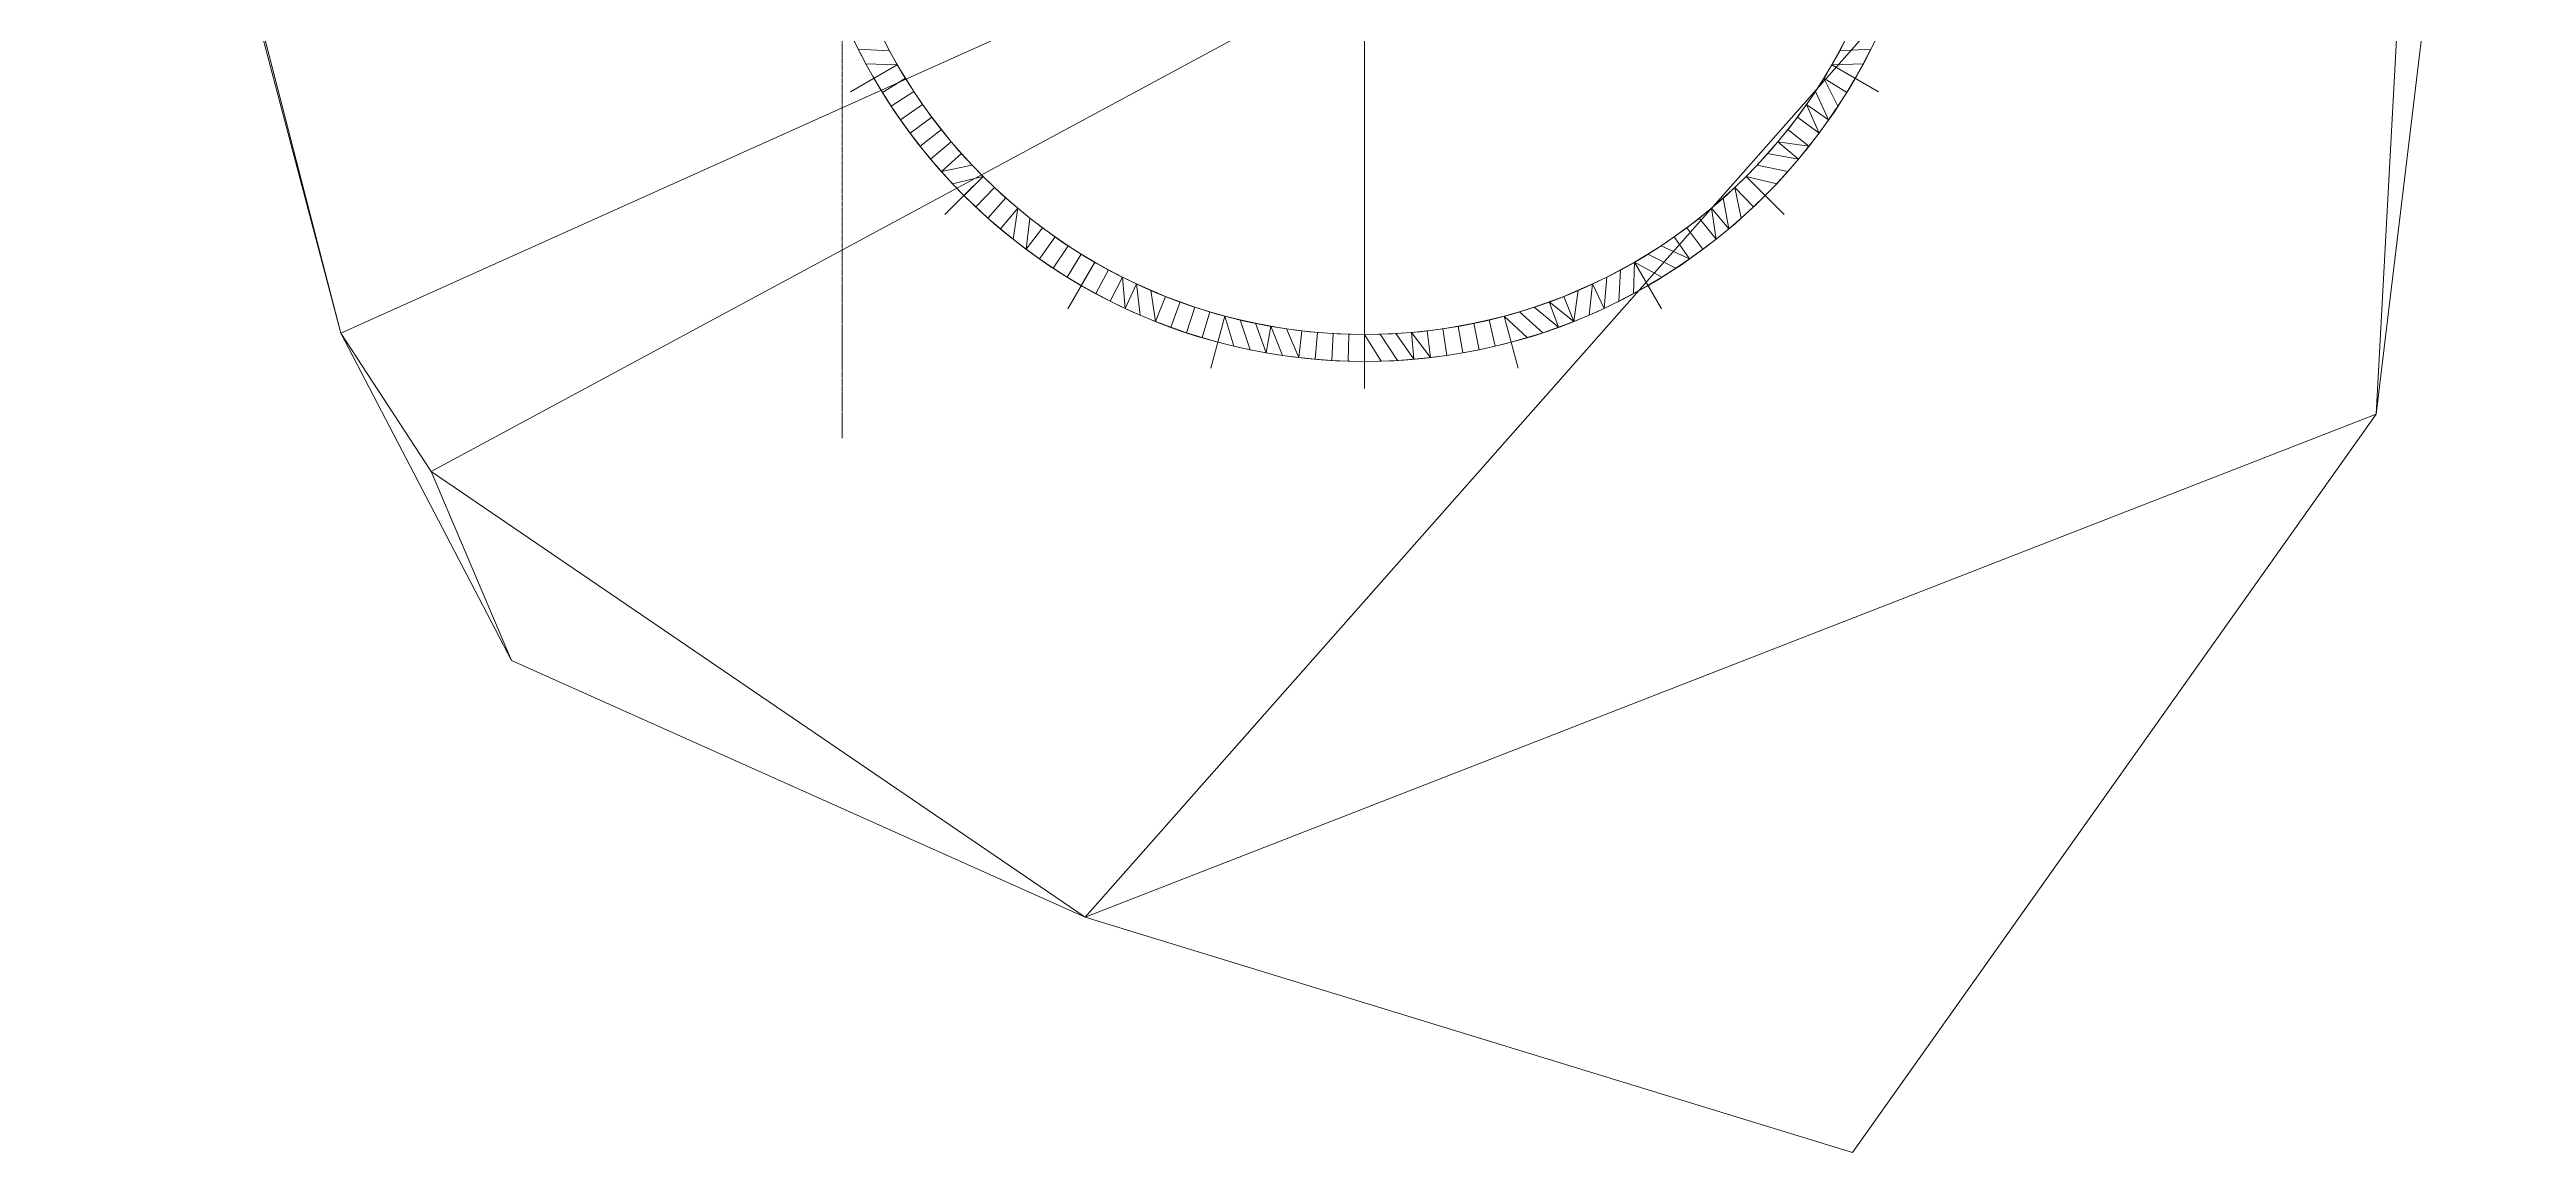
# Model space of a CAD drawing. Header units: inches. Extents: x -2369 to 1860, y -2231 to 2192.
# Drawn here: x -2369 to 1860, y -2231 to -348 of the extents above; entities that cross this region are included whole.
import ezdxf

# ---------------------------------------------------------------- set-up
doc = ezdxf.new("R2010")
doc.units = ezdxf.units.IN
doc.header["$MEASUREMENT"] = 0
doc.linetypes.add('Grid Line 1_2_', pattern=[0.875, 0.5, -0.125, 0.125, -0.125])
doc.layers.add('A-FLOR-LEVL', color=51, linetype='Continuous', lineweight=9)
doc.layers.add('C-TOPO', color=7, linetype='Continuous', lineweight=9)
doc.styles.add('Arial', font='arial.ttf', dxfattribs={"height": 12})

# ---------------------------------------------------------------- blocks, each defined once
blk = doc.blocks.new('Level - Level Head - Circle-50818-_3D_')
at = {"layer": 'A-FLOR-LEVL'}
blk.add_circle((0.125, 0), 0.125, dxfattribs=at)
mesh = blk.add_polyface(dxfattribs=at)
corners = [(0.125, 0), (0.125, 0.125), (0.093, 0.121), (0.063, 0.108), (0.037, 0.088), (0.017, 0.063), (0.004, 0.032), (0, 0)]
mesh.append_faces([[corners[k] for k in face] for face in [(0, 6, 7)]], dxfattribs={"vtx0": -1})
mesh.append_faces([[corners[k] for k in face] for face in [(0, 2, 3, 4)]], dxfattribs={"vtx0": -1, "vtx3": -1})
mesh.append_faces([[corners[k] for k in face] for face in [(1, 2, 0)]], dxfattribs={"vtx1": -1})
mesh.append_faces([[corners[k] for k in face] for face in [(5, 6, 0, 4)]], dxfattribs={"vtx1": -1, "vtx2": -1})
mesh = blk.add_polyface(dxfattribs=at)
corners = [(0.125, -0.125), (0.157, -0.121), (0.188, -0.108), (0.213, -0.088), (0.233, -0.063), (0.246, -0.032), (0.25, 0), (0.125, 0)]
mesh.append_faces([[corners[k] for k in face] for face in [(7, 4, 5, 6)]], dxfattribs={"vtx0": -1})
mesh.append_faces([[corners[k] for k in face] for face in [(4, 7, 3)]], dxfattribs={"vtx0": -1, "vtx1": -1})
mesh.append_faces([[corners[k] for k in face] for face in [(0, 1, 7)]], dxfattribs={"vtx1": -1})
mesh.append_faces([[corners[k] for k in face] for face in [(2, 3, 7, 1)]], dxfattribs={"vtx1": -1, "vtx2": -1})

msp = doc.modelspace()

# ---------------------------------------------------------------- linework, layer by layer
at = {"color": 252, "lineweight": 9}
for p, q in [((-123.6, 1099.9), (-123.6, -926.6)), ((-921.3, -373.9), (-1001.1, -420)), ((674.1, -373.9), (753.9, -420)), ((-878.1, -441.7), (-915.9, -468.1)), ((630.9, -441.7), (668.6, -468.1)), ((-829.2, -505.4), (-864.5, -535)), ((582, -505.4), (617.3, -535)), ((-774.9, -564.7), (-840.1, -629.8)), ((527.7, -564.7), (592.8, -629.8)), ((-715.7, -619), (-745.3, -654.2)), ((468.5, -619), (498.1, -654.2)), ((-651.9, -667.9), (-678.4, -705.6)), ((404.7, -667.9), (431.1, -705.6)), ((-584.2, -711.1), (-630.2, -790.8)), ((336.9, -711.1), (383, -790.8)), ((-512.9, -748.2), (-532.4, -789.9)), ((265.7, -748.2), (285.1, -789.9)), ((-438.6, -778.9), (-454.4, -822.2)), ((-362, -803.1), (-385.9, -892)), ((114.8, -803.1), (138.6, -892)), ((191.4, -778.9), (207.2, -822.2)), ((-283.6, -820.5), (-291.6, -865.8)), ((-203.9, -831), (-207.9, -876.8)), ((-123.6, -834.5), (-123.6, -926.6)), ((-43.3, -831), (-39.3, -876.8)), ((36.3, -820.5), (44.3, -865.8))]:
    msp.add_line(p, q, dxfattribs=at)
msp.add_circle((-123.6, 86.6), 967.2, dxfattribs=at)
at = {"color": 27, "lineweight": 9}
msp.add_circle((-123.6, 86.6), 921.1, dxfattribs=at)
at = {"layer": 'A-FLOR-LEVL', "linetype": 'Grid Line 1_2_'}
for p, q in [((-1015.3, 886.1), (-1015.3, -755.4)), ((-1015.3, 886.1, 36), (-1015.3, -755.4, 36)), ((-1015.3, 886.1, 48), (-1015.3, -782.3, 48)), ((-1015.3, 886.1, 52), (-1015.3, -782.3, 52)), ((-1015.3, 886.1, 112), (-1015.3, -782.3, 112)), ((-1015.3, 886.1, 136), (-1015.3, -818.1, 136)), ((-1015.3, 886.1, 172), (-1015.3, -842.2, 172)), ((-1015.3, 886.1, 177), (-1015.3, -842.2, 177)), ((-1015.3, 886.1, 181), (-1015.3, -937.4, 181)), ((-1015.3, 886.1, 217), (-1015.3, -937.4, 217)), ((-1015.3, 886.1, 265), (-1015.3, -968.6, 265)), ((-1015.3, 886.1, 301), (-1015.3, -987.4, 301)), ((-1015.3, 886.1, 306), (-1015.3, -867, 306)), ((-1015.3, 886.1, 348), (-1015.3, -867, 348))]:
    msp.add_line(p, q, dxfattribs=at)

# ---------------------------------------------------------------- block references
at = {"layer": 'A-FLOR-LEVL', "extrusion": (-1, 0, 0), "xscale": 95.99999999999994, "yscale": 95.99999999999994, "zscale": 95.99999999999994}
for p in [(755.4, 0, 1015.3), (755.4, 36, 1015.3), (782.3, 48, 1015.3), (782.3, 52, 1015.3), (782.3, 112, 1015.3), (818.1, 136, 1015.3), (842.2, 172, 1015.3), (842.2, 177, 1015.3), (867, 306, 1015.3), (867, 348, 1015.3), (937.4, 181, 1015.3), (937.4, 217, 1015.3), (968.6, 265, 1015.3), (987.4, 301, 1015.3)]:
    msp.add_blockref('Level - Level Head - Circle-50818-_3D_', p, dxfattribs=at)

# ---------------------------------------------------------------- texts
at = {"layer": 'A-FLOR-LEVL', "extrusion": (1, 0, 0), "char_height": 12, "attachment_point": 1, "text_direction": (0, 1, 0), "style": 'Arial'}
for s, insert, width in [('Level 1', (-1015.3, -744, 14.8), 65.145), ('0\' - 0"', (-1015.3, -744.6, -3), 51.813), ('Level 4', (-1015.3, -770.9, 66.8), 65.145), ('Level 3', (-1015.3, -770.9, 62.8), 65.145), ('Level 5', (-1015.3, -770.9, 126.8), 65.145), ('4\' - 0"', (-1015.3, -771.5, 45), 51.813), ('4\' - 4"', (-1015.3, -771.5, 49), 51.813), ('9\' - 4"', (-1015.3, -771.5, 109), 51.813), ('Level 6', (-1015.3, -806.7, 150.8), 65.145), ('11\' - 4"', (-1015.3, -807.3, 133), 63.024), ('Level 8', (-1015.3, -830.9, 191.8), 65.145), ('Level 7', (-1015.3, -830.9, 186.8), 65.145), ('14\' - 4"', (-1015.3, -831.5, 169), 63.024), ('14\' - 9"', (-1015.3, -831.5, 174), 63.024), ('Level 14', (-1015.3, -855.6, 362.8), 76.356), ('Level 13', (-1015.3, -855.6, 320.8), 76.356), ('25\' - 6"', (-1015.3, -856.2, 303), 63.024), ('29\' - 0"', (-1015.3, -856.2, 345), 63.024), ('Level 10', (-1015.3, -926.1, 231.8), 76.356), ('Level 9', (-1015.3, -926.1, 195.8), 65.145), ('15\' - 1"', (-1015.3, -926.7, 178), 63.024), ('18\' - 1"', (-1015.3, -926.7, 214), 63.024), ('Level 11', (-1015.3, -957.2, 279.8), 76.356), ('22\' - 1"', (-1015.3, -957.8, 262), 63.024), ('Level 12', (-1015.3, -976.1, 315.8), 76.356), ('25\' - 1"', (-1015.3, -976.7, 298), 63.024)]:
    msp.add_mtext(s, dxfattribs=dict(at, insert=insert, width=width))
at = {"layer": 'A-FLOR-LEVL', "extrusion": (1, 7.0094e-29, 1.03404e-14), "char_height": 12, "attachment_point": 1, "text_direction": (0, 1, 0), "style": 'Arial'}
for s, insert, width in [('Level 2', (-1015.3, -744, 50.8), 65.145), ('3\' - 0"', (-1015.3, -744.6, 33), 51.813)]:
    msp.add_mtext(s, dxfattribs=dict(at, insert=insert, width=width))

# ---------------------------------------------------------------- meshes
at = {"color": 8, "lineweight": 9}
mesh = msp.add_polyface(dxfattribs=at)
corners = [(-1013.3, -151.8), (-1057.8, -163.7), (-1050.1, -190.7), (-1041.7, -217.6), (-1032.5, -244.1), (-1022.4, -270.4), (-1011.7, -296.4), (-1000.2, -322.1), (-987.9, -347.4), (-974.9, -372.4), (-961.2, -396.9), (-921.3, -373.9), (-934.4, -350.5), (-946.7, -326.7), (-958.4, -302.6), (-969.4, -278.2), (-979.6, -253.4), (-989.2, -228.4), (-998, -203.1), (-1006, -177.5)]
mesh.append_faces([[corners[k] for k in face] for face in [(11, 9, 10)]], dxfattribs={"vtx0": -1, "color": 8})
mesh.append_faces([[corners[k] for k in face] for face in [(18, 3, 4, 17), (17, 4, 5, 16), (15, 5, 6, 14), (19, 2, 3, 18), (14, 6, 7, 13), (12, 8, 9, 11), (8, 12, 13, 7), (5, 15, 16)]], dxfattribs={"vtx0": -1, "vtx2": -1, "color": 8})
mesh.append_faces([[corners[k] for k in face] for face in [(0, 1, 2, 19)]], dxfattribs={"vtx2": -1, "color": 8})
at = {"lineweight": 9, "transparency": 33554560}
mesh = msp.add_polyface(dxfattribs=at)
corners = [(674.1, -373.9), (714, -396.9), (727.7, -372.4), (740.7, -347.4), (752.9, -322.1), (764.5, -296.4), (775.2, -270.4), (785.2, -244.1), (794.5, -217.6), (802.9, -190.7), (810.6, -163.7), (766.1, -151.8), (758.8, -177.5), (750.7, -203.1), (742, -228.4), (732.4, -253.4), (722.2, -278.2), (711.2, -302.6), (699.5, -326.7), (687.2, -350.5)]
mesh.append_faces([[corners[k] for k in face] for face in [(2, 0, 1)]], dxfattribs={"vtx0": -1})
mesh.append_faces([[corners[k] for k in face] for face in [(6, 15, 16), (6, 14, 15), (7, 13, 14, 6), (13, 7, 8, 12)]], dxfattribs={"vtx0": -1, "vtx2": -1})
mesh.append_faces([[corners[k] for k in face] for face in [(8, 9, 12)]], dxfattribs={"vtx1": -1, "vtx2": -1})
mesh.append_faces([[corners[k] for k in face] for face in [(19, 0, 2, 3), (18, 19, 3, 4), (17, 18, 4, 5), (16, 17, 5, 6)]], dxfattribs={"vtx1": -1, "vtx3": -1})
mesh.append_faces([[corners[k] for k in face] for face in [(9, 10, 11, 12)]], dxfattribs={"vtx3": -1})
mesh = msp.add_polyface(dxfattribs=at)
corners = [(-921.3, -373.9), (-961.2, -396.9), (-946.8, -421.1), (-931.7, -444.8), (-915.9, -468.1), (-899.4, -490.9), (-882.3, -513.2), (-864.5, -535), (-846.1, -556.3), (-827.1, -577.1), (-807.5, -597.2), (-774.9, -564.7), (-793.6, -545.5), (-811.7, -525.7), (-829.2, -505.4), (-846.1, -484.7), (-862.5, -463.4), (-878.1, -441.7), (-893.2, -419.5), (-907.6, -396.9)]
mesh.append_faces([[corners[k] for k in face] for face in [(11, 9, 10)]], dxfattribs={"vtx0": -1})
mesh.append_faces([[corners[k] for k in face] for face in [(18, 3, 4, 17), (5, 16, 17, 4), (19, 2, 3, 18), (12, 8, 9, 11), (8, 12, 13)]], dxfattribs={"vtx0": -1, "vtx2": -1})
mesh.append_faces([[corners[k] for k in face] for face in [(5, 6, 15, 16), (6, 7, 14, 15), (13, 14, 7, 8)]], dxfattribs={"vtx1": -1, "vtx3": -1})
mesh.append_faces([[corners[k] for k in face] for face in [(0, 1, 2, 19)]], dxfattribs={"vtx2": -1})
at = {"color": 8, "lineweight": 9}
mesh = msp.add_polyface(dxfattribs=at)
corners = [(527.7, -564.7), (560.3, -597.2), (579.9, -577.1), (598.9, -556.3), (617.3, -535), (635, -513.2), (652.2, -490.9), (668.6, -468.1), (684.4, -444.8), (699.6, -421.1), (714, -396.9), (674.1, -373.9), (660.4, -396.9), (646, -419.5), (630.9, -441.7), (615.2, -463.4), (598.9, -484.7), (582, -505.4), (564.5, -525.7), (546.4, -545.5)]
mesh.append_faces([[corners[k] for k in face] for face in [(2, 0, 1)]], dxfattribs={"vtx0": -1, "color": 8})
mesh.append_faces([[corners[k] for k in face] for face in [(17, 5, 16), (15, 6, 14)]], dxfattribs={"vtx0": -1, "vtx1": -1, "color": 8})
mesh.append_faces([[corners[k] for k in face] for face in [(6, 15, 16, 5), (7, 13, 14, 6), (13, 7, 8, 12)]], dxfattribs={"vtx0": -1, "vtx2": -1, "color": 8})
mesh.append_faces([[corners[k] for k in face] for face in [(8, 9, 12)]], dxfattribs={"vtx1": -1, "vtx2": -1, "color": 8})
mesh.append_faces([[corners[k] for k in face] for face in [(19, 0, 2, 3), (18, 19, 3, 4), (17, 18, 4, 5)]], dxfattribs={"vtx1": -1, "vtx3": -1, "color": 8})
mesh.append_faces([[corners[k] for k in face] for face in [(9, 10, 11, 12)]], dxfattribs={"vtx3": -1, "color": 8})
mesh = msp.add_polyface(dxfattribs=at)
corners = [(-774.9, -564.7), (-807.5, -597.2), (-787.3, -616.8), (-766.6, -635.8), (-745.3, -654.2), (-723.5, -672), (-701.2, -689.1), (-678.4, -705.6), (-655.1, -721.4), (-631.4, -736.5), (-607.2, -750.9), (-584.2, -711.1), (-607.2, -697.3), (-629.8, -682.9), (-651.9, -667.9), (-673.7, -652.2), (-694.9, -635.9), (-715.7, -619), (-736, -601.4), (-755.7, -583.3)]
mesh.append_faces([[corners[k] for k in face] for face in [(5, 17, 4), (16, 6, 15)]], dxfattribs={"vtx0": -1, "vtx1": -1, "color": 8})
mesh.append_faces([[corners[k] for k in face] for face in [(18, 3, 4, 17), (19, 2, 3, 18)]], dxfattribs={"vtx0": -1, "vtx2": -1, "color": 8})
mesh.append_faces([[corners[k] for k in face] for face in [(16, 17, 5, 6), (7, 8, 13, 14), (8, 9, 12, 13), (14, 15, 6, 7)]], dxfattribs={"vtx1": -1, "vtx3": -1, "color": 8})
mesh.append_faces([[corners[k] for k in face] for face in [(0, 1, 2, 19)]], dxfattribs={"vtx2": -1, "color": 8})
mesh.append_faces([[corners[k] for k in face] for face in [(9, 10, 11, 12)]], dxfattribs={"vtx3": -1, "color": 8})
at = {"lineweight": 9, "transparency": 33554560}
mesh = msp.add_polyface(dxfattribs=at)
corners = [(336.9, -711.1), (360, -750.9), (384.1, -736.5), (407.9, -721.4), (431.1, -705.6), (453.9, -689.1), (476.3, -672), (498.1, -654.2), (519.4, -635.8), (540.1, -616.8), (560.3, -597.2), (527.7, -564.7), (508.5, -583.3), (488.7, -601.4), (468.5, -619), (447.7, -635.9), (426.4, -652.2), (404.7, -667.9), (382.5, -682.9), (360, -697.3)]
mesh.append_faces([[corners[k] for k in face] for face in [(18, 4, 17), (15, 6, 14)]], dxfattribs={"vtx0": -1, "vtx1": -1})
mesh.append_faces([[corners[k] for k in face] for face in [(5, 16, 17, 4), (7, 13, 14, 6), (13, 7, 8, 12)]], dxfattribs={"vtx0": -1, "vtx2": -1})
mesh.append_faces([[corners[k] for k in face] for face in [(8, 9, 12)]], dxfattribs={"vtx1": -1, "vtx2": -1})
mesh.append_faces([[corners[k] for k in face] for face in [(2, 3, 19, 0), (3, 4, 18, 19), (15, 16, 5, 6)]], dxfattribs={"vtx1": -1, "vtx3": -1})
mesh.append_faces([[corners[k] for k in face] for face in [(0, 1, 2)]], dxfattribs={"vtx2": -1})
mesh.append_faces([[corners[k] for k in face] for face in [(9, 10, 11, 12)]], dxfattribs={"vtx3": -1})
mesh = msp.add_polyface(dxfattribs=at)
corners = [(-584.2, -711.1), (-607.2, -750.9), (-582.6, -764.7), (-557.7, -777.6), (-532.4, -789.9), (-506.7, -801.4), (-480.7, -812.2), (-454.4, -822.2), (-427.8, -831.4), (-401, -839.9), (-373.9, -847.6), (-362, -803.1), (-387.8, -795.8), (-413.3, -787.7), (-438.6, -778.9), (-463.7, -769.4), (-488.4, -759.1), (-512.9, -748.2), (-537, -736.5), (-560.8, -724.1)]
mesh.append_faces([[corners[k] for k in face] for face in [(19, 2, 3, 18), (6, 15, 16)]], dxfattribs={"vtx0": -1, "vtx2": -1})
mesh.append_faces([[corners[k] for k in face] for face in [(3, 4, 18)]], dxfattribs={"vtx1": -1, "vtx2": -1})
mesh.append_faces([[corners[k] for k in face] for face in [(4, 5, 17, 18), (5, 6, 16, 17), (6, 7, 14, 15), (8, 9, 12, 13), (7, 8, 13, 14)]], dxfattribs={"vtx1": -1, "vtx3": -1})
mesh.append_faces([[corners[k] for k in face] for face in [(0, 1, 2, 19)]], dxfattribs={"vtx2": -1})
mesh.append_faces([[corners[k] for k in face] for face in [(9, 10, 11, 12)]], dxfattribs={"vtx3": -1})
at = {"color": 8, "lineweight": 9}
mesh = msp.add_polyface(dxfattribs=at)
corners = [(114.8, -803.1), (126.7, -847.6), (153.8, -839.9), (180.6, -831.4), (207.2, -822.2), (233.5, -812.2), (259.5, -801.4), (285.1, -789.9), (310.5, -777.6), (335.4, -764.7), (360, -750.9), (336.9, -711.1), (313.5, -724.1), (289.8, -736.5), (265.7, -748.2), (241.2, -759.1), (216.5, -769.4), (191.4, -778.9), (166.1, -787.7), (140.6, -795.8)]
mesh.append_faces([[corners[k] for k in face] for face in [(11, 9, 10)]], dxfattribs={"vtx0": -1, "color": 8})
mesh.append_faces([[corners[k] for k in face] for face in [(5, 15, 16), (6, 14, 15, 5), (13, 7, 8, 12), (14, 6, 7, 13), (12, 8, 9, 11)]], dxfattribs={"vtx0": -1, "vtx2": -1, "color": 8})
mesh.append_faces([[corners[k] for k in face] for face in [(16, 17, 5)]], dxfattribs={"vtx1": -1, "vtx2": -1, "color": 8})
mesh.append_faces([[corners[k] for k in face] for face in [(3, 4, 18, 19), (2, 3, 19, 0), (4, 5, 17, 18)]], dxfattribs={"vtx1": -1, "vtx3": -1, "color": 8})
mesh.append_faces([[corners[k] for k in face] for face in [(0, 1, 2)]], dxfattribs={"vtx2": -1, "color": 8})
mesh = msp.add_polyface(dxfattribs=at)
corners = [(-362, -803.1), (-373.9, -847.6), (-346.7, -854.4), (-319.2, -860.5), (-291.6, -865.8), (-263.8, -870.3), (-235.9, -874), (-207.9, -876.8), (-179.8, -878.9), (-151.7, -880.1), (-123.6, -880.5), (-123.6, -834.5), (-150.4, -834.1), (-177.2, -832.9), (-203.9, -831), (-230.5, -828.2), (-257.1, -824.7), (-283.6, -820.5), (-309.9, -815.4), (-336, -809.6)]
mesh.append_faces([[corners[k] for k in face] for face in [(6, 15, 16)]], dxfattribs={"vtx0": -1, "vtx2": -1, "color": 8})
mesh.append_faces([[corners[k] for k in face] for face in [(3, 4, 18, 19), (2, 3, 19, 0), (4, 5, 17, 18), (16, 17, 5, 6), (6, 7, 14, 15), (8, 9, 12, 13), (7, 8, 13, 14)]], dxfattribs={"vtx1": -1, "vtx3": -1, "color": 8})
mesh.append_faces([[corners[k] for k in face] for face in [(0, 1, 2)]], dxfattribs={"vtx2": -1, "color": 8})
mesh.append_faces([[corners[k] for k in face] for face in [(9, 10, 11, 12)]], dxfattribs={"vtx3": -1, "color": 8})
at = {"lineweight": 9, "transparency": 33554560}
mesh = msp.add_polyface(dxfattribs=at)
corners = [(-123.6, -834.5), (-123.6, -880.5), (-95.5, -880.1), (-67.4, -878.9), (-39.3, -876.8), (-11.3, -874), (16.6, -870.3), (44.3, -865.8), (72, -860.5), (99.4, -854.4), (126.7, -847.6), (114.8, -803.1), (88.8, -809.6), (62.7, -815.4), (36.3, -820.5), (9.9, -824.7), (-16.7, -828.2), (-43.3, -831), (-70.1, -832.9), (-96.8, -834.1)]
mesh.append_faces([[corners[k] for k in face] for face in [(16, 17, 5)]], dxfattribs={"vtx1": -1, "vtx2": -1})
mesh.append_faces([[corners[k] for k in face] for face in [(3, 4, 18, 19), (2, 3, 19, 0), (4, 5, 17, 18), (15, 16, 5, 6), (6, 7, 14, 15), (8, 9, 12, 13), (7, 8, 13, 14)]], dxfattribs={"vtx1": -1, "vtx3": -1})
mesh.append_faces([[corners[k] for k in face] for face in [(0, 1, 2)]], dxfattribs={"vtx2": -1})
mesh.append_faces([[corners[k] for k in face] for face in [(9, 10, 11, 12)]], dxfattribs={"vtx3": -1})
at = {"layer": 'C-TOPO'}
mesh = msp.add_polyface(dxfattribs=at)
corners = [(1697.8, 772.5), (1603.3, -970.3), (709.6, -2231), (-600.5, -1829.4), (-1580.1, -1391.1), (-1717, -1068.5), (-1871.1, -832.4), (-2172.8, 336.8), (-2332.9, 916.3), (-2368.6, 1352.4), (-1840.1, 1688.6), (-1580.3, 1844.6), (-1229.2, 1958.9), (-711.1, 2178), (79.3, 2191.9), (1332.2, 1666.7), (1859.9, 1157.1)]
mesh.append_faces([[corners[k] for k in face] for face in [(12, 11, 7), (6, 7, 8), (6, 0, 7), (4, 5, 6), (5, 0, 6), (9, 8, 10), (10, 8, 7), (7, 11, 10), (5, 4, 3), (3, 2, 1), (1, 0, 3), (0, 1, 16), (14, 7, 0), (12, 13, 11), (13, 12, 14), (14, 12, 7), (0, 15, 14), (0, 16, 15), (0, 5, 3)]])

doc.saveas('drawing.dxf')
